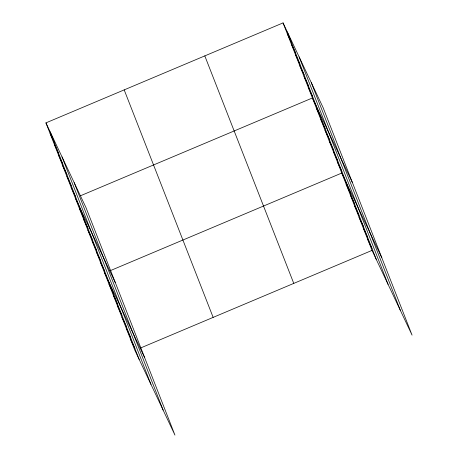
<?xml version="1.0" encoding="UTF-8"?>
<svg xmlns="http://www.w3.org/2000/svg" width="458" height="458" viewBox="0 0 458 458"><rect width="100%" height="100%" fill="white"/><g stroke="black" fill="none" stroke-linecap="round" stroke-linejoin="round"><path stroke-width="0.69" d="M45.937 122.881L85.984 207.6L174.945 435.1L134.898 350.381L45.937 122.881L283.055 22.9L323.102 107.619L412.063 335.119L372.016 250.4L283.055 22.9M80.511 195.755L312.413 97.972L352.46 182.696M109.868 270.833L341.771 173.05L381.817 257.768M140.114 348.183L372.016 250.4M287.246 33.623L291.528 42.686M291.443 44.352L295.725 53.409M295.639 55.075L299.921 64.137M299.83 65.797L304.112 74.86M304.026 76.526L308.308 85.583M308.217 87.249L312.499 96.312M316.604 108.701L320.886 117.758M320.8 119.424L325.083 128.486M324.991 130.146L329.279 139.209M329.188 140.875L333.47 149.932M333.384 151.598L337.666 160.661M337.575 162.327L341.857 171.384M346.088 184.099L350.376 193.156M350.41 195.148L354.692 204.211M354.732 206.197L359.015 215.26M359.055 217.247L363.337 226.309M363.377 228.296L367.66 237.359M367.694 239.351L371.976 248.408M50.128 133.604L54.41 142.667M54.325 144.333L58.607 153.39M58.521 155.056L62.803 164.119M62.712 165.779L66.994 174.841M66.908 176.507L71.19 185.564M71.099 187.23L75.381 196.293M75.295 197.959L115.342 282.678M79.486 208.682L83.768 217.739M83.682 219.405L87.965 228.468M87.873 230.134L92.161 239.191M92.069 240.856L96.352 249.913M96.266 251.579L100.548 260.642M100.457 262.308L104.739 271.365M104.653 273.031L144.699 357.75M108.97 284.08L113.258 293.143M113.292 295.129L117.574 304.192M117.614 306.179L121.897 315.241M121.937 317.228L126.219 326.291M126.259 328.283L130.541 337.34M130.576 339.332L134.858 348.389M311.297 82.652L400.263 310.152M299.137 56.929L388.103 284.424M287.338 31.957L376.299 259.457M204.806 55.893L293.767 283.393M124.187 89.888L213.147 317.388M74.179 182.633L163.145 410.133M62.019 156.911L150.985 384.405M50.22 131.944L139.18 359.438"/></g></svg>
